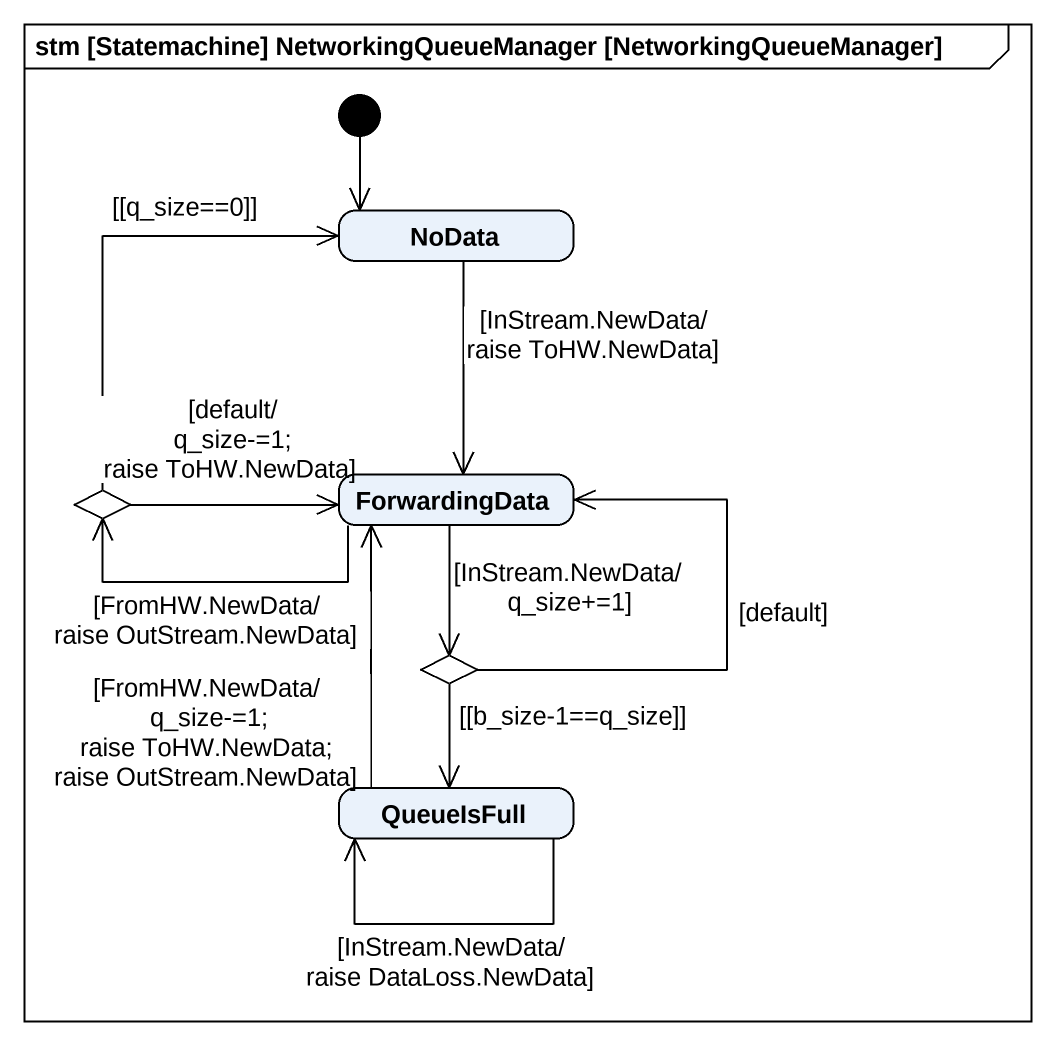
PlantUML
@startuml
mainframe stm [Statemachine] NetworkingQueueManager [NetworkingQueueManager]
hide empty description
state NoData
state choice1 <<choice>>
state ForwardingData
state choice2 <<choice>>
state QueueIsFull
[*] --> NoData
NoData --> ForwardingData : [InStream.NewData/ raise ToHW.NewData]
choice1 -up-> NoData : ~[~[q_size==0]]
choice1 -right-> ForwardingData : [default/ q_size-=1; raise ToHW.NewData]
ForwardingData -left-> choice1 : [FromHW.NewData/ raise OutStream.NewData]
ForwardingData --> choice2 : [InStream.NewData/ q_size+=1]
choice2 -up-> ForwardingData : [default]
choice2 --> QueueIsFull : ~[~[b_size-1==q_size]]
QueueIsFull -up-> ForwardingData : [FromHW.NewData/ q_size-=1; raise ToHW.NewData; raise OutStream.NewData]
QueueIsFull --> QueueIsFull : [InStream.NewData/ raise DataLoss.NewData]
@enduml
